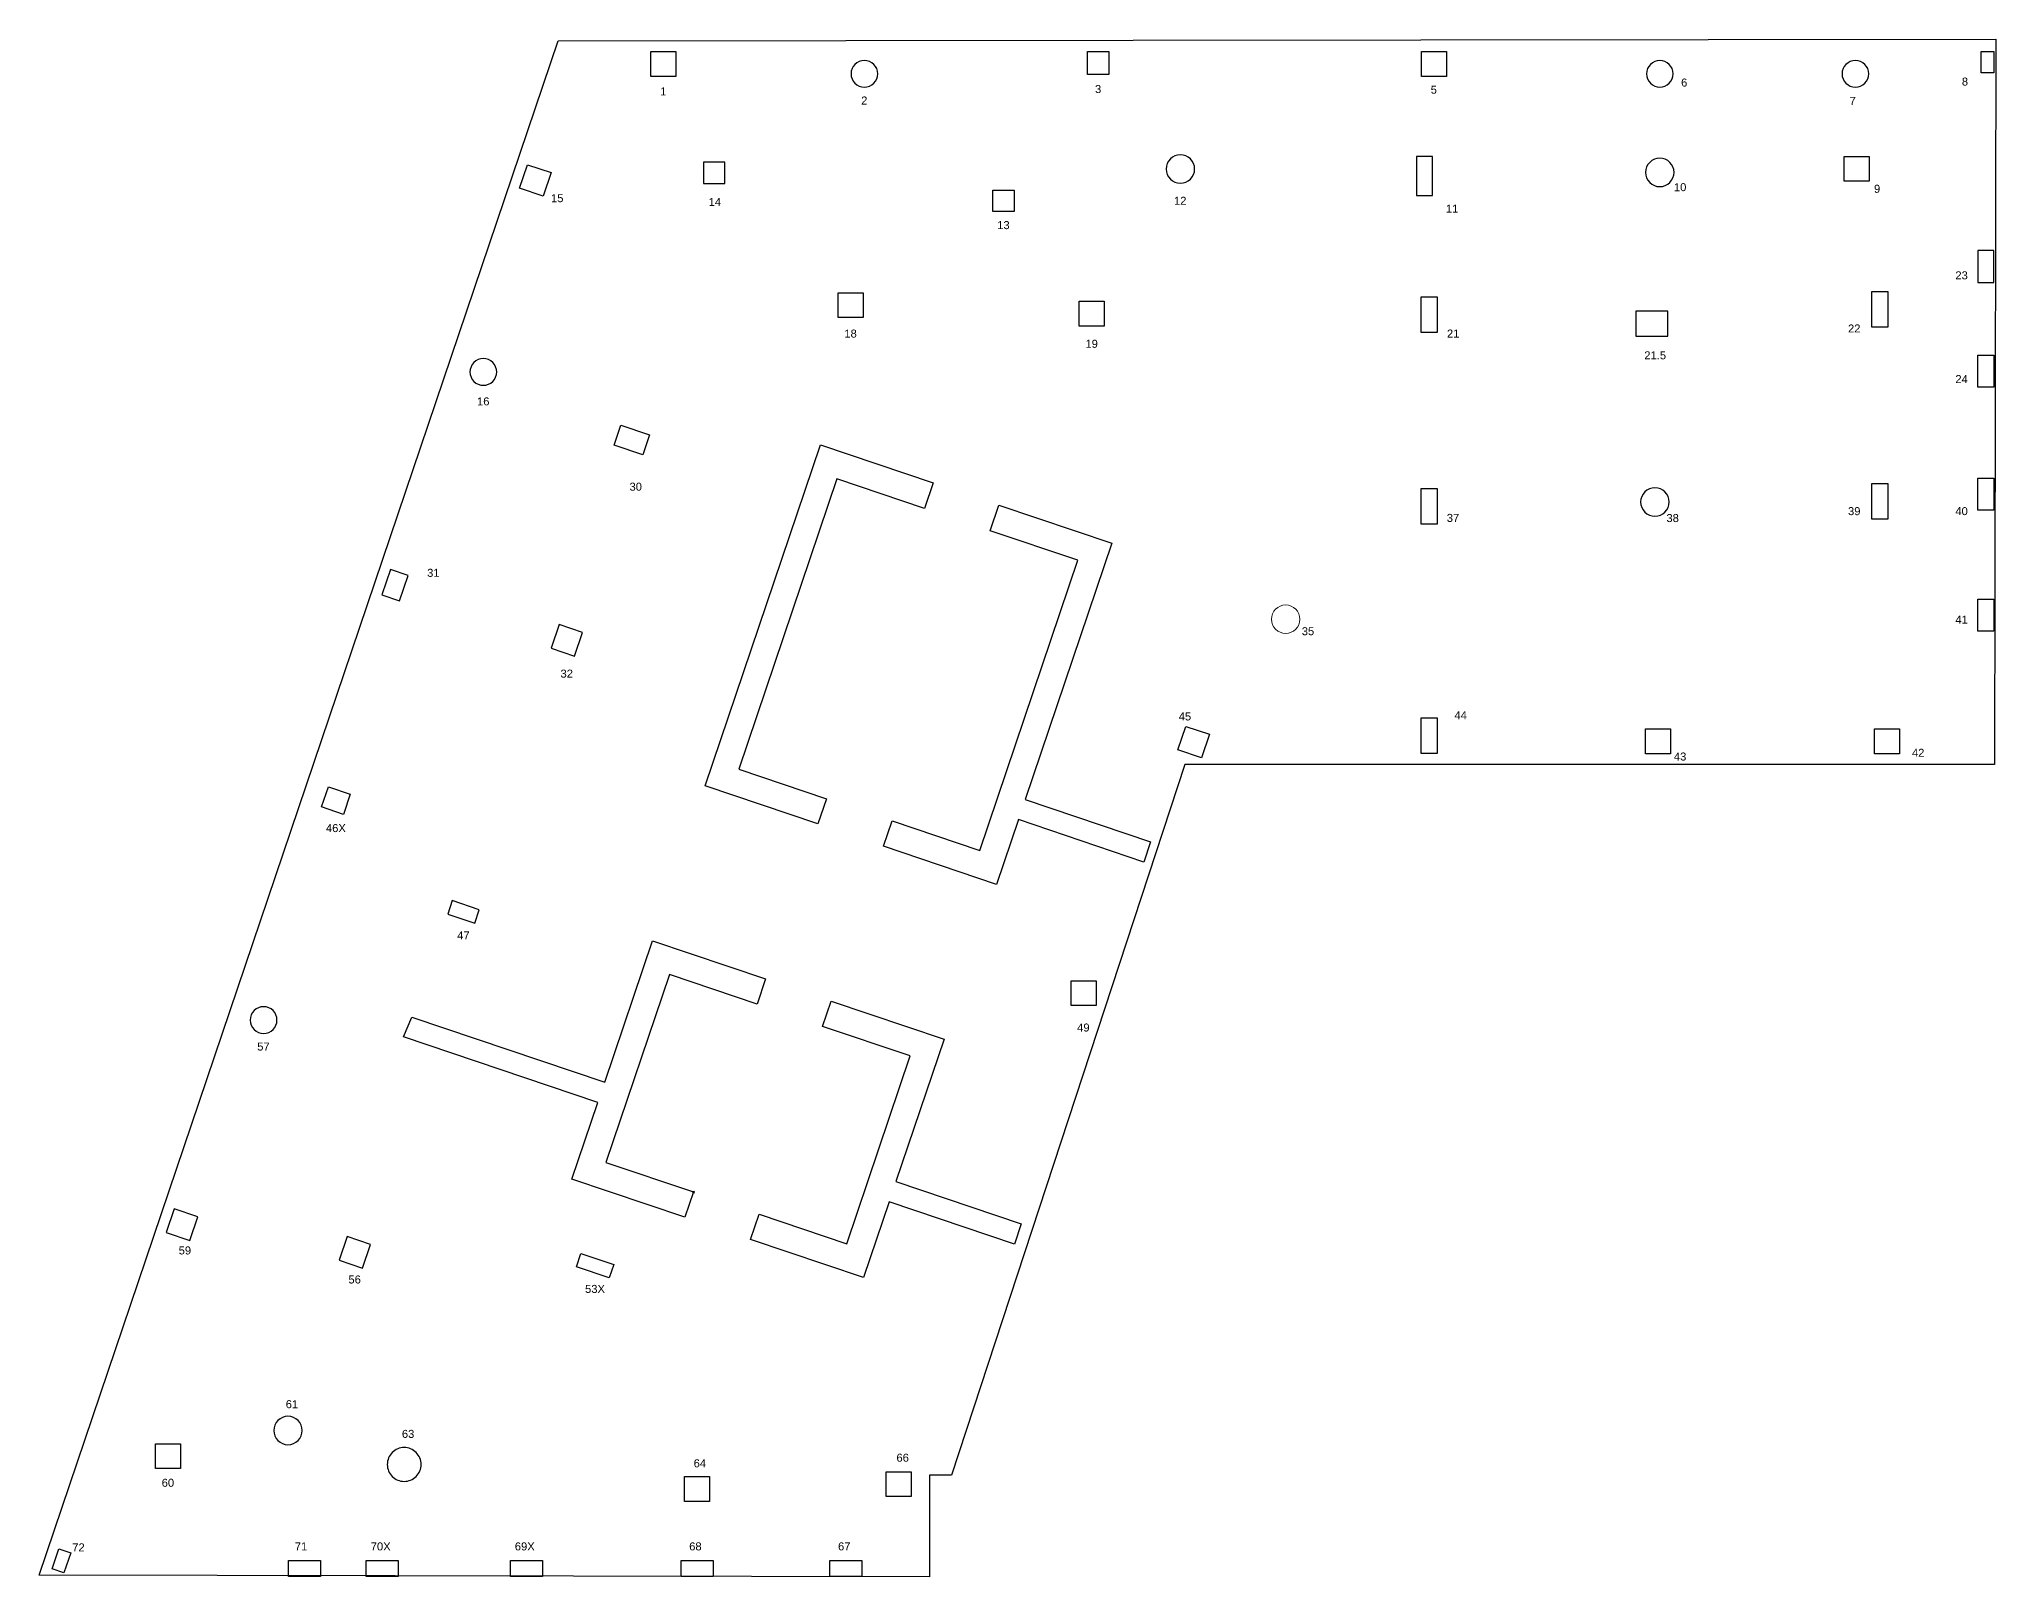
# Model space of a CAD drawing. Header units: inches. Extents: x 30 to 12637, y 0 to 49076.
# Drawn here: x 10436 to 12637, y 0 to 1730 of the extents above; entities that cross this region are included whole.
import ezdxf

# ---------------------------------------------------------------- set-up
doc = ezdxf.new("R2010")
doc.units = ezdxf.units.IN
doc.header["$MEASUREMENT"] = 0
doc.header["$PDMODE"] = 35
doc.layers.add('COL-IDEN', color=171, linetype='Continuous', lineweight=30)
doc.layers.add('COLS', color=52, linetype='Continuous', lineweight=20)
for name, color, linetype in [('DATUM', 6, 'Continuous'), ('SLAB-RESIDENTIAL', 6, 'Continuous'), ('WALL', 1, 'Continuous')]:
    doc.layers.add(name, color=color, linetype=linetype)
doc.styles.add('Arial', font='arial.ttf', dxfattribs={"height": 9})

msp = doc.modelspace()

# ---------------------------------------------------------------- linework, layer by layer
at = {"layer": 'COLS', "lineweight": 30}
for points in [[(11124.2, 1688.2), (11124.2, 1716.2), (11152.2, 1716.2), (11152.2, 1688.2)], [(11615.2, 1690.2), (11615.2, 1716.2), (11639.2, 1716.2), (11639.2, 1690.2)], [(11990.8, 1688.2), (11990.8, 1716.2), (12018.8, 1716.2), (12018.8, 1688.2)], [(12620.2, 1692.2), (12620.2, 1716.2), (12634.2, 1716.2), (12634.2, 1692.2)], [(11002.9, 1553.5), (10976.3, 1562.4), (10985.3, 1588.9), (11011.8, 1580)], [(11183.2, 1567.6), (11207.2, 1567.6), (11207.2, 1591.6), (11183.2, 1591.6)], [(12003.2, 1598.2), (11985.2, 1598.2), (11985.2, 1554.2), (12003.2, 1554.2)], [(11508.7, 1536.3), (11508.7, 1560.3), (11532.7, 1560.3), (11532.7, 1536.3)], [(12616.2, 1456.2), (12634.2, 1456.2), (12634.2, 1492.2), (12616.2, 1492.2)], [(11334.9, 1416.8), (11334.9, 1444.8), (11362.9, 1444.8), (11362.9, 1416.8)], [(11605.9, 1407.2), (11605.9, 1435.2), (11633.9, 1435.2), (11633.9, 1407.2)], [(11990.2, 1400.1), (11990.2, 1440.1), (12008.2, 1440.1), (12008.2, 1400.1)], [(12497.2, 1406.2), (12497.2, 1446.2), (12515.2, 1446.2), (12515.2, 1406.2)], [(12231.7, 1396.1), (12267.7, 1396.1), (12267.7, 1424.1), (12231.7, 1424.1)], [(12616.2, 1338.4), (12616.2, 1374.4), (12634.2, 1374.4), (12634.2, 1338.4)], [(11115, 1262.3), (11082.8, 1273.2), (11090.5, 1295.9), (11122.7, 1285)], [(12616.2, 1200.2), (12616.2, 1236.2), (12634.2, 1236.2), (12634.2, 1200.2)], [(11990.2, 1184.5), (11990.2, 1224.5), (12008.2, 1224.5), (12008.2, 1184.5)], [(12497.2, 1190.2), (12497.2, 1230.2), (12515.2, 1230.2), (12515.2, 1190.2)], [(10841.6, 1098.2), (10851.2, 1126.7), (10831.3, 1133.4), (10821.7, 1105)], [(12616.2, 1064.2), (12616.2, 1100.2), (12634.2, 1100.2), (12634.2, 1064.2)], [(11038.4, 1036.1), (11047.4, 1062.6), (11020.9, 1071.6), (11011.9, 1045)], [(11743.2, 921.4), (11716.7, 930.4), (11725.7, 956.9), (11752.2, 948)], [(11990.2, 926.5), (11990.2, 966.5), (12008.2, 966.5), (12008.2, 926.5)], [(12500.2, 926.2), (12500.2, 954.2), (12528.2, 954.2), (12528.2, 926.2)], [(10778.4, 857.9), (10753.8, 866.3), (10761.5, 889), (10786.1, 880.7)], [(10926, 735.6), (10931.2, 750.7), (10900.8, 761), (10895.7, 745.8)], [(11596.7, 642.7), (11596.7, 670.7), (11624.7, 670.7), (11624.7, 642.7)], [(10605.7, 378.5), (10614.6, 405), (10588.1, 414), (10579.1, 387.5)], [(10800, 347.5), (10808.9, 374), (10782.4, 383), (10773.4, 356.5)], [(11077.2, 336.3), (11040.3, 348.8), (11045.4, 364), (11082.4, 351.5)], [(10567.2, 121.8), (10567.2, 149.8), (10595.2, 149.8), (10595.2, 121.8)], [(11162.1, 85), (11162.1, 113), (11190.1, 113), (11190.1, 85)], [(11388.9, 90.3), (11388.9, 118.3), (11416.9, 118.3), (11416.9, 90.3)], [(10464, 4.4), (10450.7, 8.9), (10458.4, 31.7), (10471.7, 27.2)], [(10716.5, 0.5), (10716.5, 18.5), (10752.5, 18.5), (10752.5, 0.5)], [(10804.1, 0.5), (10804.1, 18.5), (10840.1, 18.5), (10840.1, 0.5)], [(10966.1, 0.5), (10966.1, 18.5), (11002.1, 18.5), (11002.1, 0.5)], [(11158.1, 0.5), (11158.1, 18.5), (11194.1, 18.5), (11194.1, 0.5)], [(11325.4, 0.5), (11325.4, 18.5), (11361.4, 18.5), (11361.4, 0.5)]]:
    msp.add_lwpolyline(points, close=True, dxfattribs=at)
for points in [[(11379.2, 1691.2, 0.414214), (11364.2, 1706.2, 0.414214), (11349.2, 1691.2, 0.414214), (11364.2, 1676.2, 0.414214)], [(12273.7, 1691.2, 0.414214), (12258.7, 1706.2, 0.414214), (12243.7, 1691.2, 0.414214), (12258.7, 1676.2, 0.414214)], [(12493.7, 1691.2, 0.414214), (12478.7, 1706.2, 0.414214), (12463.7, 1691.2, 0.414214), (12478.7, 1676.2, 0.414214)], [(11735.6, 1584, 0.414214), (11719.6, 1600, 0.414214), (11703.6, 1584, 0.414214), (11719.6, 1568, 0.414214)], [(10950.7, 1355.7, 0.414214), (10935.7, 1370.7, 0.414214), (10920.7, 1355.7, 0.414214), (10935.7, 1340.7, 0.414214)], [(12269.2, 1209.4, 0.414214), (12253.2, 1225.4, 0.414214), (12237.2, 1209.4, 0.414214), (12253.2, 1193.4, 0.414214)], [(10703.6, 626.5, 0.414214), (10688.6, 641.5, 0.414214), (10673.6, 626.5, 0.414214), (10688.6, 611.5, 0.414214)], [(10732, 164.7, 0.414214), (10716, 180.7, 0.414214), (10700, 164.7, 0.414214), (10716, 148.7, 0.414214)], [(10865.7, 126.5, 0.414214), (10846.7, 145.5, 0.414214), (10827.7, 126.5, 0.414214), (10846.7, 107.5, 0.414214)]]:
    msp.add_lwpolyline(points, format="xyb", close=True, dxfattribs=at)
at = {"layer": 'COLS'}
msp.add_circle((11838, 1077.5), 16, dxfattribs=at)
at = {"layer": 'DATUM'}
msp.add_point((11172, 433.1), dxfattribs=at)
at = {"layer": 'SLAB-RESIDENTIAL'}
msp.add_lwpolyline([(10436.2, 2), (11019.7, 1728.2), (12636.7, 1730.2), (12635.1, 914.2), (11724.5, 914.2), (11462.2, 114.5), (11437.4, 114.5), (11437.6, 0)], close=True, dxfattribs=at)
at = {"layer": 'WALL'}
for points in [[(11314.7, 1273.7), (11441.6, 1230.8), (11431.9, 1202.1), (11333.4, 1235.4), (11223, 908.8), (11321.5, 875.5), (11311.9, 847.1), (11185, 890)], [(11515.5, 1205.8), (11642.5, 1162.9), (11545.1, 874.7), (11686, 827.1), (11678.3, 804.3), (11537.4, 852), (11512.8, 779.2), (11385.8, 822.1), (11395.4, 850.5), (11494, 817.2), (11604.4, 1143.8), (11505.8, 1177.1)], [(11253, 672.8), (11243.6, 644.3), (11144.9, 677.7), (11073.5, 466.4), (11172, 433.1), (11162.4, 404.7), (11035.4, 447.6), (11064.6, 533.8), (10845.9, 607.6), (10855.3, 629.8), (11072.3, 556.5), (11126.1, 715.7)], [(11326.9, 647.8), (11453.8, 604.9), (11399.7, 444.8), (11540.6, 397.1), (11532.9, 374.4), (11392, 422), (11363.2, 336.8), (11236.3, 379.7), (11245.9, 408.1), (11344.4, 374.8), (11415.8, 586.1), (11317.3, 619.4)]]:
    msp.add_lwpolyline(points, close=True, dxfattribs=at)

# ---------------------------------------------------------------- texts
at = {"layer": 'COL-IDEN', "lineweight": 9, "char_height": 9, "attachment_point": 1, "style": 'Arial'}
for s, insert, width in [('1', (11134.5, 1675.8), 8.484), ('3', (11623.6, 1678.5), 8.484), ('5', (12001.1, 1677.8), 8.484), ('6', (12282.7, 1685.8), 8.484), ('8', (12598.4, 1686.9), 19.998), ('2', (11360.6, 1665.6), 8.484), ('7', (12472.1, 1665.1), 8.484), ('15', (11011.8, 1555.7), 16.968), ('14', (11189.1, 1551.5), 16.968), ('12', (11712.4, 1552.8), 16.968), ('11', (12018.1, 1543.9), 16.968), ('13', (11513.6, 1525.4), 16.968), ('23', (12591.1, 1468.9), 16.968), ('22', (12470.4, 1409.1), 16.968), ('18', (11341.7, 1403.4), 16.968), ('19', (11612.8, 1391.9), 16.968), ('21', (12019.4, 1403.4), 16.968), ('21.5', (12241.3, 1378.9), 19.998), ('24', (12591.1, 1352.2), 16.968), ('16', (10928.6, 1327.1), 16.968), ('30', (11100.1, 1231.1), 16.968), ('37', (12019.2, 1196), 16.968), ('38', (12266.2, 1195.8), 16.968), ('39', (12470.4, 1203.6), 16.968), ('40', (12591.1, 1203.6), 16.968), ('31', (10872.5, 1134.2), 16.968), ('41', (12591.1, 1081.5), 16.968), ('35', (11856.1, 1068.5), 16.968), ('32', (11022.5, 1020.8), 16.968), ('45', (11717.7, 972.6), 16.968), ('44', (12027.8, 974), 16.968), ('42', (12542.3, 931.7), 16.968), ('46X', (10758.7, 847), 26.967), ('47', (10906.3, 726.2), 16.968), ('49', (11603.5, 622.6), 16.968), ('57', (10681.4, 601.2), 16.968), ('59', (10593.1, 371.8), 16.968), ('56', (10784, 339.1), 16.968), ('53X', (11050.1, 328.5), 26.967), ('61', (10713.5, 198.8), 16.968), ('63', (10844.1, 165.4), 16.968), ('64', (11172.2, 132.3), 19.998), ('66', (11400.3, 138.6), 16.968), ('60', (10574, 110.4), 16.968), ('72', (10473.4, 37.7), 16.968), ('71', (10723.7, 38.8), 16.968), ('70X', (10809.1, 38.8), 26.967), ('69X', (10971.1, 38.8), 26.967), ('68', (11167.2, 38.8), 16.968), ('67', (11334.6, 38.8), 16.968)]:
    msp.add_mtext(s, dxfattribs=dict(at, insert=insert, width=width))

# ---------------------------------------------------------------- next in the draw order: texts
at = {"layer": 'COL-IDEN', "lineweight": 9, "char_height": 9, "width": 16.968, "attachment_point": 1, "style": 'Arial', "bg_fill": 3, "box_fill_scale": 1.25, "bg_fill_color": 9, "bg_fill_true_color": 13158600, "bg_fill_transparency": 0}
for s, insert in [('10', (12274.6, 1568.1)), ('9', (12499.6, 1566.3)), ('43', (12274.6, 927.5))]:
    msp.add_mtext(s, dxfattribs=dict(at, insert=insert))

# ---------------------------------------------------------------- next in the draw order: linework, layer by layer
at = {"layer": 'COLS', "lineweight": 30}
msp.add_lwpolyline([(12274.7, 1580.2, 0.414214), (12258.7, 1596.2, 0.414214), (12242.7, 1580.2, 0.414214), (12258.7, 1564.2, 0.414214)], format="xyb", close=True, dxfattribs=at)
for points in [[(12466.2, 1570.2), (12466.2, 1598.2), (12494.2, 1598.2), (12494.2, 1570.2)], [(12242.6, 926.2), (12242.6, 954.2), (12270.6, 954.2), (12270.6, 926.2)]]:
    msp.add_lwpolyline(points, close=True, dxfattribs=at)

doc.saveas('drawing.dxf')
